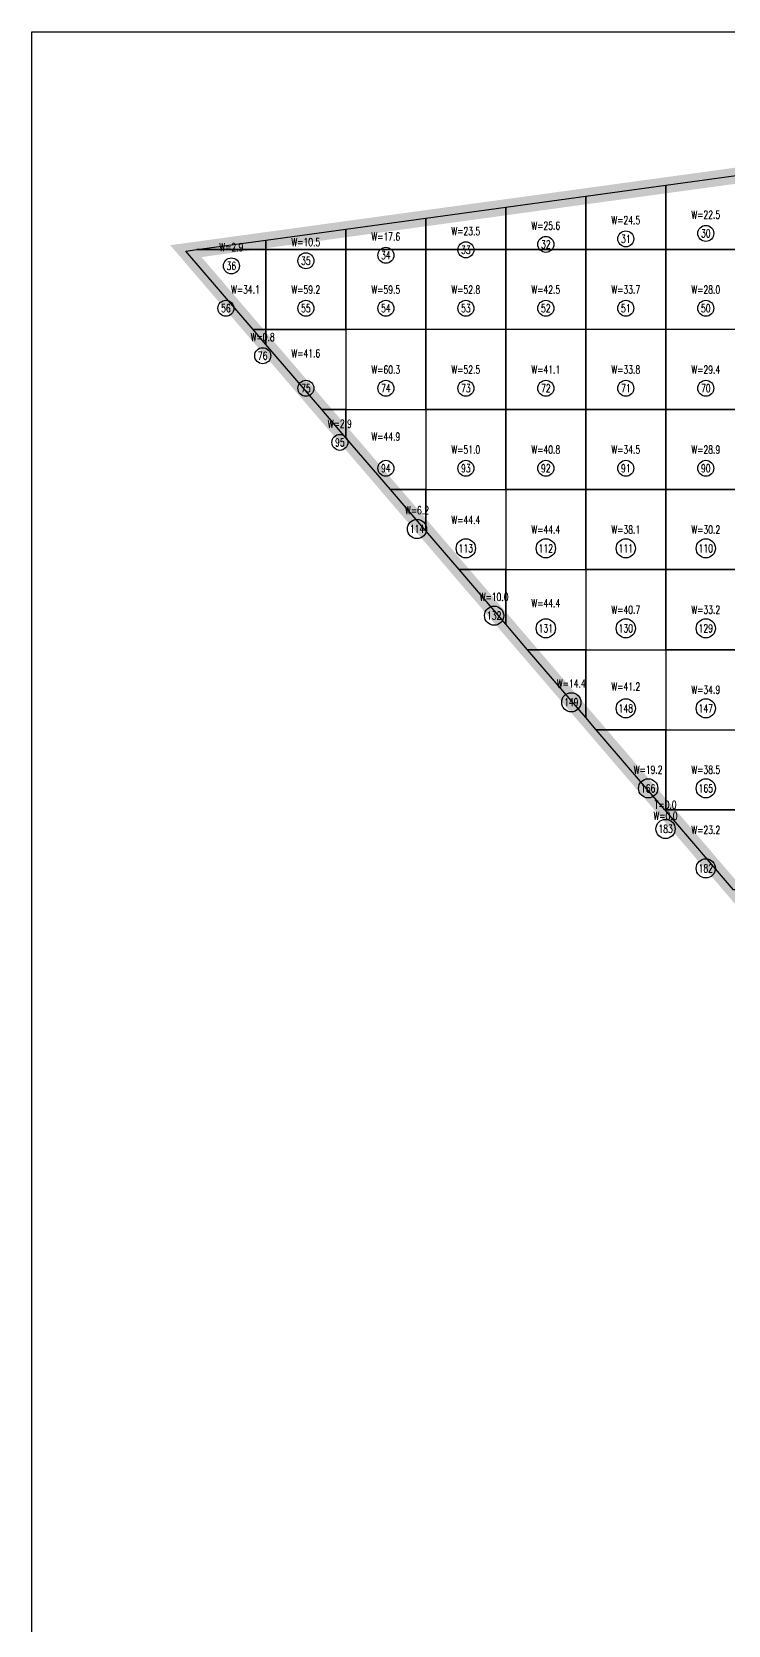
# Model space of a CAD drawing. Extents: x 4283 to 40403, y 1134 to 1764.
# Drawn here: x 15002 to 15045.5, y 1574.5 to 1674.1 of the extents above; entities that cross this region are included whole.
import ezdxf
from ezdxf.enums import TextEntityAlignment as Align

# ---------------------------------------------------------------- set-up
doc = ezdxf.new("R2010")
doc.units = 0
for name, color, linetype in [('tdz_17-1方格网', 2, 'Continuous'), ('tdz_17-1方格网计算', 7, 'Continuous'), ('tdz_土方计算图', 7, 'Continuous'), ('tdz_格田', 6, 'Continuous')]:
    doc.layers.add(name, color=color, linetype=linetype)
doc.styles.add('GLandNum', font='txt_____.ttf', dxfattribs={"width": 0.7, "height": 0.5})

msp = doc.modelspace()

# ---------------------------------------------------------------- linework, layer by layer
at = {"layer": 'tdz_17-1方格网', "linetype": 'Continuous'}
for points in [[(15046.618, 1665.192, 3409.293), (15046.618, 1660.484, 3409.523), (15041.618, 1660.484, 3409.813), (15041.618, 1664.506, 3409.777)], [(15036.618, 1663.82, 3410.314), (15036.618, 1660.484, 3410.336), (15031.618, 1660.484, 3410.892), (15031.618, 1663.134, 3410.891)], [(15041.618, 1664.506, 3409.777), (15041.618, 1660.484, 3409.813), (15036.618, 1660.484, 3410.336), (15036.618, 1663.82, 3410.314)], [(15031.618, 1663.134, 3410.891), (15031.618, 1660.484, 3410.892), (15026.618, 1660.484, 3411.351), (15026.618, 1662.448, 3411.195)], [(15026.618, 1662.448, 3411.195), (15026.618, 1660.484, 3411.351), (15021.618, 1660.484, 3411.565), (15021.618, 1661.762, 3411.463)], [(15016.618, 1661.076, 3411.732), (15016.618, 1660.484, 3411.778), (15012.305, 1660.484, 3411.963)], [(15021.618, 1661.762, 3411.463), (15021.618, 1660.484, 3411.565), (15016.618, 1660.484, 3411.778), (15016.618, 1661.076, 3411.732)], [(15012.305, 1660.484, 3411.963), (15016.618, 1660.484, 3411.778), (15016.618, 1655.484, 3411.821), (15015.826, 1655.484, 3411.795), (15011.618, 1660.39, 3412)], [(15016.618, 1655.484, 3411.821), (15016.618, 1660.484, 3411.778), (15021.618, 1660.484, 3411.565), (15021.618, 1655.484, 3411.947)], [(15021.618, 1655.484, 3411.947), (15021.618, 1660.484, 3411.565), (15026.618, 1660.484, 3411.351), (15026.618, 1655.484, 3411.637)], [(15026.618, 1655.484, 3411.637), (15026.618, 1660.484, 3411.351), (15031.618, 1660.484, 3410.892), (15031.618, 1655.484, 3410.877)], [(15031.618, 1655.484, 3410.877), (15031.618, 1660.484, 3410.892), (15036.618, 1660.484, 3410.336), (15036.618, 1655.484, 3410.357)], [(15036.618, 1655.484, 3410.357), (15036.618, 1660.484, 3410.336), (15041.618, 1660.484, 3409.813), (15041.618, 1655.484, 3409.881)], [(15041.618, 1655.484, 3409.881), (15041.618, 1660.484, 3409.813), (15046.618, 1660.484, 3409.523), (15046.618, 1655.484, 3409.595)], [(15015.826, 1655.484, 3411.795), (15016.618, 1655.484, 3411.821), (15016.618, 1654.56, 3411.757)], [(15016.618, 1654.56, 3411.757), (15016.618, 1655.484, 3411.821), (15021.618, 1655.484, 3411.947), (15021.618, 1650.484, 3411.635), (15020.114, 1650.484, 3411.587)], [(15021.618, 1655.484, 3411.947), (15021.618, 1650.484, 3411.635), (15026.618, 1650.484, 3411.425), (15026.618, 1655.484, 3411.637)], [(15026.618, 1655.484, 3411.637), (15026.618, 1650.484, 3411.425), (15031.618, 1650.484, 3410.793), (15031.618, 1655.484, 3410.877)], [(15031.618, 1655.484, 3410.877), (15031.618, 1650.484, 3410.793), (15036.618, 1650.484, 3410.232), (15036.618, 1655.484, 3410.357)], [(15036.618, 1655.484, 3410.357), (15036.618, 1650.484, 3410.232), (15041.618, 1650.484, 3409.95), (15041.618, 1655.484, 3409.881)], [(15041.618, 1655.484, 3409.881), (15041.618, 1650.484, 3409.95), (15046.618, 1650.484, 3409.631), (15046.618, 1655.484, 3409.595)], [(15020.114, 1650.484, 3411.587), (15021.618, 1650.484, 3411.635), (15021.618, 1648.73, 3411.513)], [(15021.618, 1648.73, 3411.513), (15021.618, 1650.484, 3411.635), (15026.618, 1650.484, 3411.425), (15026.618, 1645.484, 3411.448), (15024.403, 1645.484, 3411.378)], [(15026.618, 1650.484, 3411.425), (15026.618, 1645.484, 3411.448), (15031.618, 1645.484, 3410.848), (15031.618, 1650.484, 3410.793)], [(15031.618, 1650.484, 3410.793), (15031.618, 1645.484, 3410.848), (15036.618, 1645.484, 3410.352), (15036.618, 1650.484, 3410.232)], [(15036.618, 1650.484, 3410.232), (15036.618, 1645.484, 3410.352), (15041.618, 1645.484, 3410.024), (15041.618, 1650.484, 3409.95)], [(15041.618, 1650.484, 3409.95), (15041.618, 1645.484, 3410.024), (15046.618, 1645.484, 3409.399), (15046.618, 1650.484, 3409.631)], [(15024.403, 1645.484, 3411.378), (15026.618, 1645.484, 3411.448), (15026.618, 1642.901, 3411.27)], [(15026.618, 1642.901, 3411.27), (15026.618, 1645.484, 3411.448), (15031.618, 1645.484, 3410.848), (15031.618, 1640.484, 3410.983), (15028.691, 1640.484, 3411.169)], [(15031.618, 1645.484, 3410.848), (15031.618, 1640.484, 3410.983), (15036.618, 1640.484, 3410.642), (15036.618, 1645.484, 3410.352)], [(15036.618, 1645.484, 3410.352), (15036.618, 1640.484, 3410.642), (15041.618, 1640.484, 3410.145), (15041.618, 1645.484, 3410.024)], [(15041.618, 1645.484, 3410.024), (15041.618, 1640.484, 3410.145), (15046.618, 1640.484, 3409.668), (15046.618, 1645.484, 3409.399)], [(15028.691, 1640.484, 3411.169), (15031.618, 1640.484, 3410.983), (15031.618, 1637.071, 3411.027)], [(15031.618, 1637.071, 3411.027), (15031.618, 1640.484, 3410.983), (15036.618, 1640.484, 3410.642), (15036.618, 1635.484, 3410.609), (15032.979, 1635.484, 3410.954)], [(15036.618, 1640.484, 3410.642), (15036.618, 1635.484, 3410.609), (15041.618, 1635.484, 3410.196), (15041.618, 1640.484, 3410.145)], [(15041.618, 1640.484, 3410.145), (15041.618, 1635.484, 3410.196), (15046.618, 1635.484, 3409.722), (15046.618, 1640.484, 3409.668)], [(15032.979, 1635.484, 3410.954), (15036.618, 1635.484, 3410.609), (15036.618, 1631.241, 3410.741)], [(15036.618, 1631.241, 3410.741), (15036.618, 1635.484, 3410.609), (15041.618, 1635.484, 3410.196), (15041.618, 1630.484, 3410.288), (15037.268, 1630.484, 3410.703)], [(15041.618, 1635.484, 3410.196), (15041.618, 1630.484, 3410.288), (15046.618, 1630.484, 3409.828), (15046.618, 1635.484, 3409.722)], [(15037.268, 1630.484, 3410.703), (15041.618, 1630.484, 3410.288), (15041.618, 1625.484, 3410.452), (15041.556, 1625.484, 3410.453)], [(15041.618, 1625.484, 3410.452), (15041.618, 1630.484, 3410.288), (15046.618, 1630.484, 3409.828), (15046.618, 1625.484, 3410.051)], [(15041.556, 1625.484, 3410.453), (15041.618, 1625.484, 3410.452), (15041.618, 1625.411, 3410.45)], [(15041.618, 1625.411, 3410.45), (15041.618, 1625.484, 3410.452), (15046.618, 1625.484, 3410.051), (15046.618, 1620.484, 3410.182), (15045.844, 1620.484, 3410.203)]]:
    msp.add_polyline3d(points, close=True, dxfattribs=at)
at = {"layer": 'tdz_17-1方格网计算', "color": 7, "linetype": 'Continuous'}
for centre, radius in [((15044.118, 1661.5), 0.5), ((15029.118, 1660.471), 0.5), ((15034.118, 1660.814), 0.5), ((15039.118, 1661.157), 0.5), ((15014.462, 1659.465), 0.5), ((15019.118, 1659.785), 0.5), ((15024.118, 1660.128), 0.5), ((15014.118, 1656.817), 0.5), ((15019.118, 1656.817), 0.5), ((15024.118, 1656.817), 0.5), ((15029.118, 1656.817), 0.5), ((15034.118, 1656.817), 0.5), ((15039.118, 1656.817), 0.5), ((15044.118, 1656.817), 0.5), ((15016.42, 1653.856), 0.5), ((15019.118, 1651.817), 0.5), ((15024.118, 1651.817), 0.5), ((15029.118, 1651.817), 0.5), ((15034.118, 1651.817), 0.5), ((15039.118, 1651.817), 0.5), ((15044.118, 1651.817), 0.5), ((15021.242, 1648.441), 0.5), ((15024.118, 1646.817), 0.5), ((15029.118, 1646.817), 0.5), ((15034.118, 1646.817), 0.5), ((15039.118, 1646.817), 0.5), ((15044.118, 1646.817), 0.5), ((15026.064, 1643.026), 0.6), ((15029.118, 1641.817), 0.6), ((15034.118, 1641.817), 0.6), ((15039.118, 1641.817), 0.6), ((15044.118, 1641.817), 0.6), ((15030.887, 1637.611), 0.6), ((15034.118, 1636.817), 0.6), ((15039.118, 1636.817), 0.6), ((15044.118, 1636.817), 0.6), ((15035.709, 1632.196), 0.6), ((15039.118, 1631.817), 0.6), ((15044.118, 1631.817), 0.6), ((15040.515, 1626.817), 0.6), ((15044.118, 1626.817), 0.6), ((15041.603, 1624.281), 0.6), ((15044.118, 1621.817), 0.6)]:
    msp.add_circle(centre, radius, dxfattribs=at)
at = {"layer": 'tdz_土方计算图', "linetype": 'Continuous'}
for points in [[(15001.99, 1674.092), (15131.99, 1674.092)], [(15001.99, 1514.092), (15001.99, 1514.092), (15001.99, 1674.092), (15001.99, 1674.092)]]:
    msp.add_lwpolyline(points, dxfattribs=at)
at = {"layer": 'tdz_格田', "linetype": 'Continuous', "lineweight": 60, "const_width": 1}
msp.add_lwpolyline([(15011.618, 1660.39), (15101.35, 1672.701), (15117.953, 1622.436), (15122.362, 1608.727), (15112.216, 1578.555), (15084.439, 1575.484), (15011.618, 1660.39)], close=True, dxfattribs=at)

# ---------------------------------------------------------------- texts
at = {"layer": 'tdz_17-1方格网计算', "color": 173, "linetype": 'Continuous', "style": 'GLandNum', "width": 0.7}
for s, p in [('W=22.5', (15044.118, 1662.666)), ('W=23.5', (15029.118, 1661.638)), ('W=25.6', (15034.118, 1661.981)), ('W=24.5', (15039.118, 1662.323)), ('W=2.9', (15014.462, 1660.632)), ('W=10.5', (15019.118, 1660.952)), ('W=17.6', (15024.118, 1661.295)), ('W=34.1', (15015.342, 1657.984)), ('W=59.2', (15019.118, 1657.984)), ('W=59.5', (15024.118, 1657.984)), ('W=52.8', (15029.118, 1657.984)), ('W=42.5', (15034.118, 1657.984)), ('W=33.7', (15039.118, 1657.984)), ('W=28.0', (15044.118, 1657.984)), ('W=0.8', (15016.42, 1655.022)), ('W=41.6', (15019.118, 1654.003)), ('W=60.3', (15024.118, 1652.984)), ('W=52.5', (15029.118, 1652.984)), ('W=41.1', (15034.118, 1652.984)), ('W=33.8', (15039.118, 1652.984)), ('W=29.4', (15044.118, 1652.984)), ('W=2.9', (15021.242, 1649.607)), ('W=44.9', (15024.118, 1648.796)), ('W=51.0', (15029.118, 1647.984)), ('W=40.8', (15034.118, 1647.984)), ('W=34.5', (15039.118, 1647.984)), ('W=28.9', (15044.118, 1647.984)), ('W=6.2', (15026.064, 1644.192)), ('W=44.4', (15029.118, 1643.588)), ('W=44.4', (15034.118, 1642.984)), ('W=38.1', (15039.118, 1642.984)), ('W=30.2', (15044.118, 1642.984)), ('W=10.0', (15030.887, 1638.778)), ('W=44.4', (15034.118, 1638.381)), ('W=40.7', (15039.118, 1637.984)), ('W=33.2', (15044.118, 1637.984)), ('W=14.4', (15035.709, 1633.363)), ('W=41.2', (15039.118, 1633.173)), ('W=34.9', (15044.118, 1632.984)), ('W=19.2', (15040.515, 1627.984)), ('W=38.5', (15044.118, 1627.984)), ('W=0.0', (15041.603, 1625.098)), ('W=23.2', (15044.118, 1624.216))]:
    msp.add_text(s, height=0.5, dxfattribs=at).set_placement(p, align=Align.MIDDLE_CENTER)
at = {"layer": 'tdz_17-1方格网计算', "color": 7, "linetype": 'Continuous', "style": 'GLandNum', "width": 0.7}
for s, p in [('32', (15034.118, 1660.814)), ('31', (15039.118, 1661.157)), ('30', (15044.118, 1661.5)), ('35', (15019.118, 1659.785)), ('34', (15024.118, 1660.128)), ('33', (15029.118, 1660.471)), ('36', (15014.462, 1659.465)), ('56', (15014.118, 1656.817)), ('55', (15019.118, 1656.817)), ('54', (15024.118, 1656.817)), ('53', (15029.118, 1656.817)), ('52', (15034.118, 1656.817)), ('51', (15039.118, 1656.817)), ('50', (15044.118, 1656.817)), ('76', (15016.42, 1653.856)), ('75', (15019.118, 1651.817)), ('74', (15024.118, 1651.817)), ('73', (15029.118, 1651.817)), ('72', (15034.118, 1651.817)), ('71', (15039.118, 1651.817)), ('70', (15044.118, 1651.817)), ('95', (15021.242, 1648.441)), ('94', (15024.118, 1646.817)), ('93', (15029.118, 1646.817)), ('92', (15034.118, 1646.817)), ('91', (15039.118, 1646.817)), ('90', (15044.118, 1646.817)), ('114', (15026.064, 1643.026)), ('113', (15029.118, 1641.817)), ('112', (15034.118, 1641.817)), ('111', (15039.118, 1641.817)), ('110', (15044.118, 1641.817)), ('132', (15030.887, 1637.611)), ('131', (15034.118, 1636.817)), ('130', (15039.118, 1636.817)), ('129', (15044.118, 1636.817)), ('149', (15035.709, 1632.196)), ('148', (15039.118, 1631.817)), ('147', (15044.118, 1631.817)), ('166', (15040.515, 1626.817)), ('165', (15044.118, 1626.817)), ('183', (15041.603, 1624.281)), ('182', (15044.118, 1621.817))]:
    msp.add_text(s, height=0.5, dxfattribs=at).set_placement(p, align=Align.MIDDLE_CENTER)
at = {"layer": 'tdz_17-1方格网计算', "color": 2, "linetype": 'Continuous', "style": 'GLandNum', "width": 0.7}
msp.add_text('T=0.0', height=0.5, dxfattribs=at).set_placement((15041.603, 1625.798), align=Align.MIDDLE_CENTER)

doc.saveas('drawing.dxf')
